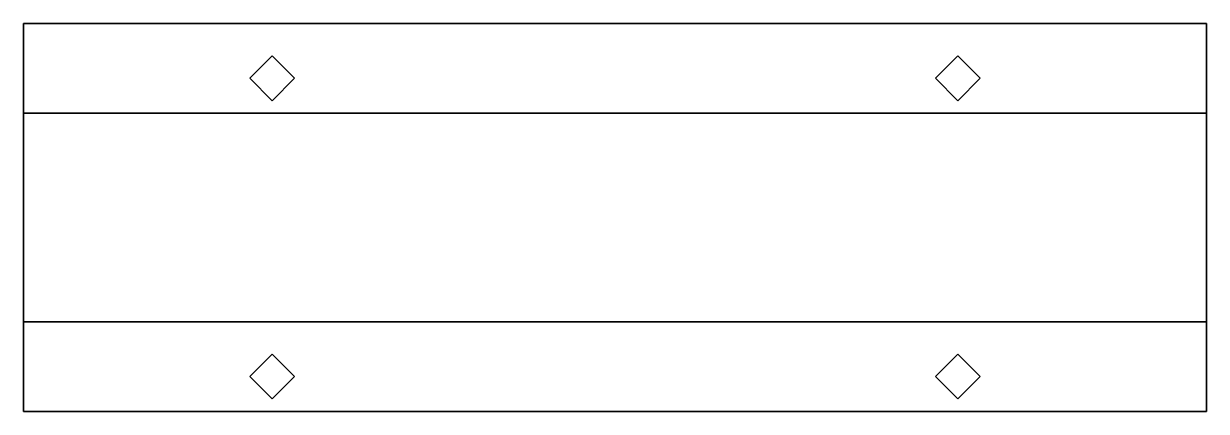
# Model space of a CAD drawing. Extents: x -1.19 to 1.19, y -6.06 to -5.28.
import ezdxf

# ---------------------------------------------------------------- set-up
doc = ezdxf.new("R2010")
doc.units = 0
doc.layers.add('REAR_SUPPORT', color=3, linetype='CONTINUOUS')

msp = doc.modelspace()

# ---------------------------------------------------------------- linework, layer by layer
at = {"layer": 'REAR_SUPPORT'}
for points in [[(-1.19, -5.28, 0.07), (-1.19, -5.46), (-1.19, -5.46, 0.16), (-1.19, -5.28, 0.19)], [(-1.19, -5.28, 0.19), (-1.19, -5.46, 0.16), (1.19, -5.46, 0.16), (1.19, -5.28, 0.19)], [(1.19, -5.28, 0.19), (1.19, -5.28, 0.07), (-1.19, -5.28, 0.07), (-1.19, -5.28, 0.19)], [(1.19, -5.28, 0.07), (1.19, -5.46), (-1.19, -5.46), (-1.19, -5.28, 0.07)], [(1.19, -5.46, 0.16), (1.19, -5.46), (1.19, -5.28, 0.07), (1.19, -5.28, 0.19)], [(-0.69, -5.345, 0.16), (-0.735, -5.39, 0.16), (-0.735, -5.39, 0.43), (-0.69, -5.345, 0.43)], [(-0.645, -5.39, 0.16), (-0.69, -5.345, 0.16), (-0.69, -5.345, 0.43), (-0.645, -5.39, 0.43)], [(0.69, -5.345, 0.16), (0.645, -5.39, 0.16), (0.645, -5.39, 0.43), (0.69, -5.345, 0.43)], [(0.735, -5.39, 0.16), (0.69, -5.345, 0.16), (0.69, -5.345, 0.43), (0.735, -5.39, 0.43)], [(-0.735, -5.39, 0.16), (-0.69, -5.435, 0.16), (-0.69, -5.435, 0.43), (-0.735, -5.39, 0.43)], [(-0.69, -5.435, 0.16), (-0.645, -5.39, 0.16), (-0.645, -5.39, 0.43), (-0.69, -5.435, 0.43)], [(0.645, -5.39, 0.16), (0.69, -5.435, 0.16), (0.69, -5.435, 0.43), (0.645, -5.39, 0.43)], [(0.69, -5.435, 0.16), (0.735, -5.39, 0.16), (0.735, -5.39, 0.43), (0.69, -5.435, 0.43)], [(-1.19, -5.46), (-1.19, -5.88), (-1.19, -5.88, 0.16), (-1.19, -5.46, 0.16)], [(-1.19, -5.46, 0.16), (-1.19, -5.88, 0.16), (1.19, -5.88, 0.16), (1.19, -5.46, 0.16)], [(1.19, -5.46), (1.19, -5.88), (-1.19, -5.88), (-1.19, -5.46)], [(1.19, -5.88, 0.16), (1.19, -5.88), (1.19, -5.46), (1.19, -5.46, 0.16)], [(-1.19, -5.88), (-1.19, -6.06, 0.07), (-1.19, -6.06, 0.19), (-1.19, -5.88, 0.16)], [(-1.19, -5.88, 0.16), (-1.19, -6.06, 0.19), (1.19, -6.06, 0.19), (1.19, -5.88, 0.16)], [(1.19, -5.88), (1.19, -6.06, 0.07), (-1.19, -6.06, 0.07), (-1.19, -5.88)], [(1.19, -6.06, 0.19), (1.19, -6.06, 0.07), (1.19, -5.88), (1.19, -5.88, 0.16)], [(-0.69, -5.945, 0.16), (-0.735, -5.99, 0.16), (-0.735, -5.99, 0.43), (-0.69, -5.945, 0.43)], [(-0.645, -5.99, 0.16), (-0.69, -5.945, 0.16), (-0.69, -5.945, 0.43), (-0.645, -5.99, 0.43)], [(0.69, -5.945, 0.16), (0.645, -5.99, 0.16), (0.645, -5.99, 0.43), (0.69, -5.945, 0.43)], [(0.735, -5.99, 0.16), (0.69, -5.945, 0.16), (0.69, -5.945, 0.43), (0.735, -5.99, 0.43)], [(-0.735, -5.99, 0.16), (-0.69, -6.035, 0.16), (-0.69, -6.035, 0.43), (-0.735, -5.99, 0.43)], [(-0.69, -6.035, 0.16), (-0.645, -5.99, 0.16), (-0.645, -5.99, 0.43), (-0.69, -6.035, 0.43)], [(0.645, -5.99, 0.16), (0.69, -6.035, 0.16), (0.69, -6.035, 0.43), (0.645, -5.99, 0.43)], [(0.69, -6.035, 0.16), (0.735, -5.99, 0.16), (0.735, -5.99, 0.43), (0.69, -6.035, 0.43)], [(-1.19, -6.06, 0.19), (-1.19, -6.06, 0.07), (1.19, -6.06, 0.07), (1.19, -6.06, 0.19)]]:
    msp.add_3dface(points, dxfattribs=at)

doc.saveas('drawing.dxf')
